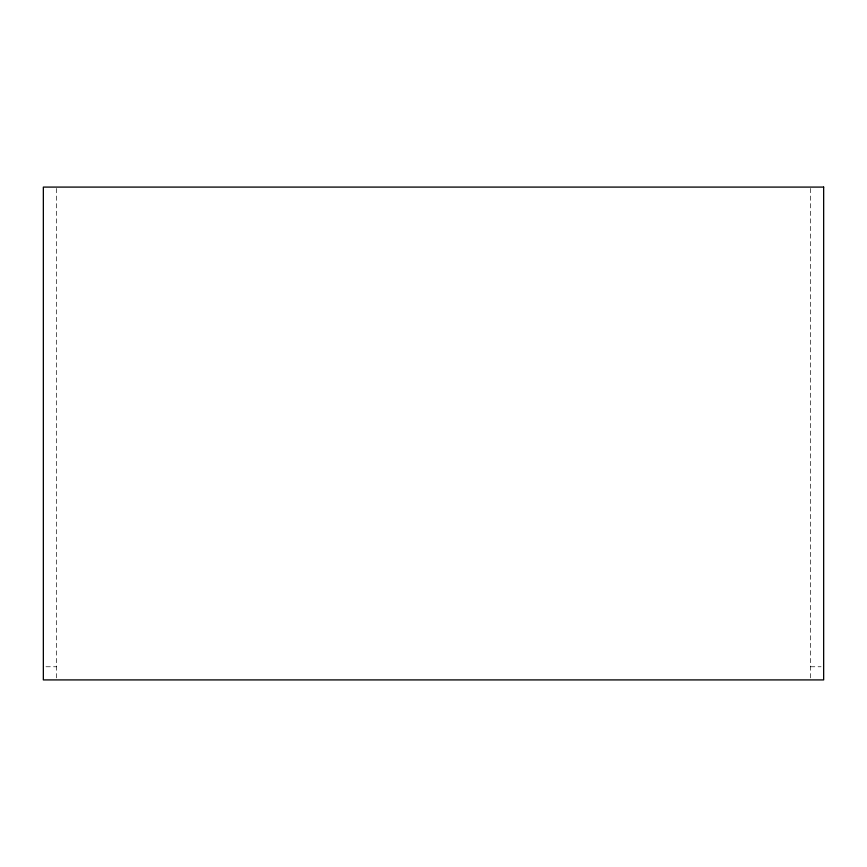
<?xml version="1.0" encoding="UTF-8"?>
<svg xmlns="http://www.w3.org/2000/svg" width="867" height="867" viewBox="0 0 867 867"><rect width="100%" height="100%" fill="white"/><g stroke="black" fill="none" stroke-linecap="round" stroke-linejoin="round"><path stroke-width="0.65" stroke-dasharray="4.33 3.25" d="M45.984 666.766L56.496 666.766M810.504 666.766L821.016 666.766M810.504 188.442L810.504 679.912M56.496 188.442L56.496 678.601"/><path stroke-width="1.3" d="M823.65 187.088L43.35 187.088L43.35 679.912L823.65 679.912L823.65 187.088"/></g></svg>
